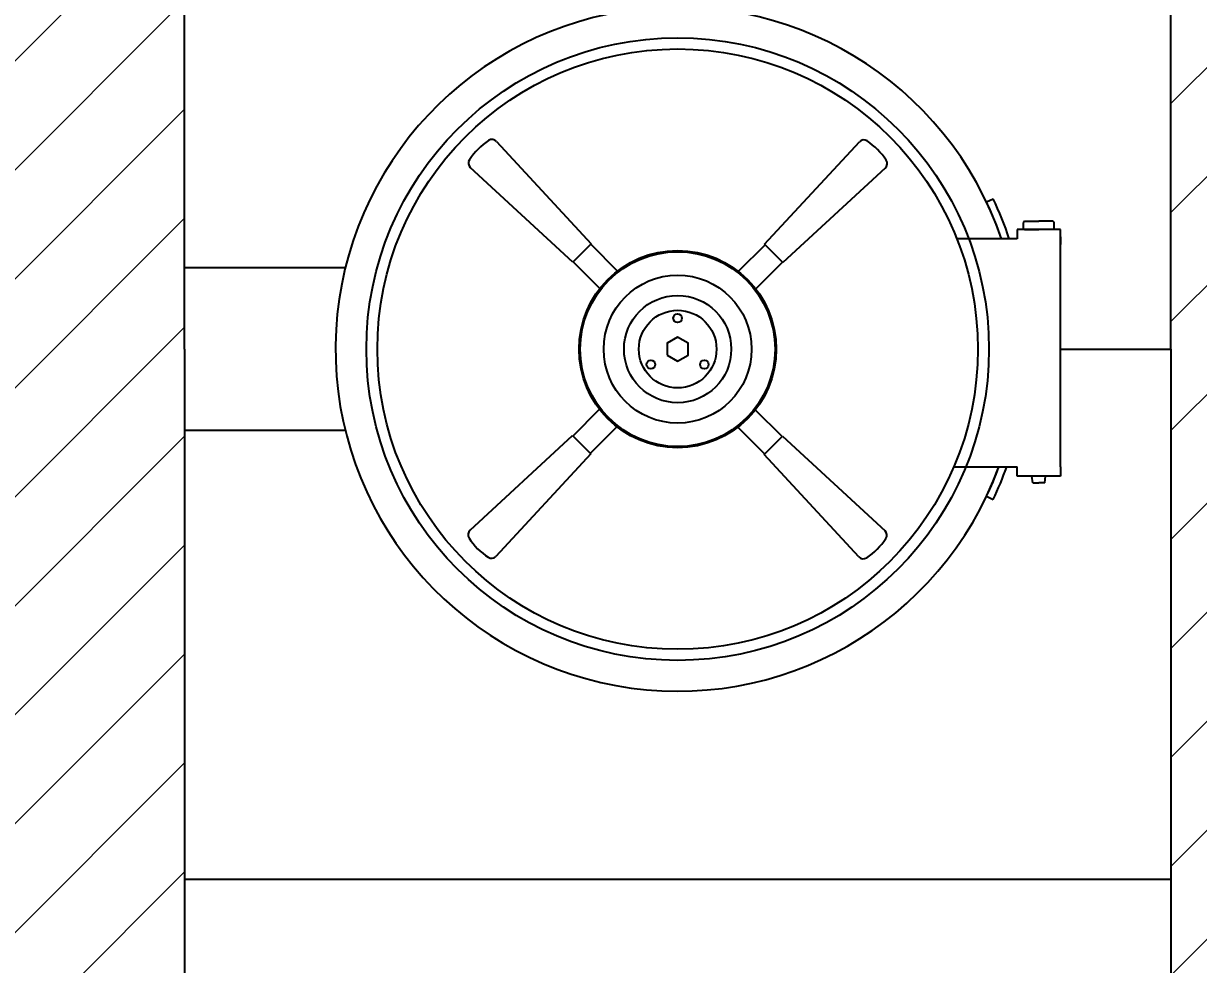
# Model space of a CAD drawing. Header units: millimetres. Extents: x -406921 to -172782, y -22195 to 7119.
# Drawn here: x -180177 to -179223, y -15475 to -14712 of the extents above; entities that cross this region are included whole.
import ezdxf

# ---------------------------------------------------------------- set-up
doc = ezdxf.new("R2010")
doc.units = ezdxf.units.MM
doc.header["$MEASUREMENT"] = 0
doc.layers.get('0').update_dxf_attribs({"lineweight": 25})
doc.layers.add('D', color=3, linetype='Continuous', lineweight=13)
doc.styles.add('STU25', font='isocp2.shx')
doc.dimstyles.new('STU25', dxfattribs={"dimscale": 35, "dimtxt": 2.5, "dimasz": 2, "dimexe": 0.6, "dimexo": 1, "dimgap": 1, "dimtad": 1, "dimdsep": 46, "dimtxsty": 'STU25', "dimcen": 2, "dimazin": 2, "dimtfac": 1, "dimtmove": 0, "dimatfit": 3, "dimfxl": 0, "dimtolj": 1, "dimtzin": 0, "dimarcsym": 0})

# ---------------------------------------------------------------- blocks, each defined once
blk = doc.blocks.new('*D10')
at = {"layer": 'D', "color": 0, "lineweight": -2}
for p, q in [((-180080.95, -14347.07), (-181049.02, -14347.07)), ((-181028.02, -14417.07), (-181028.02, -15977.07)), ((-180880.95, -16047.07), (-181049.02, -16047.07))]:
    blk.add_line(p, q, dxfattribs=at)
at = {"layer": 'D', "color": 0}
for points in [[(-181016.36, -14417.07), (-181039.69, -14417.07), (-181028.02, -14347.07)], [(-181039.69, -15977.07), (-181016.36, -15977.07), (-181028.02, -16047.07)]]:
    blk.add_solid(points, dxfattribs=at)
at = {"layer": 'Defpoints', "color": 0}
for p in [(-180045.95, -14347.07), (-181028.02, -16047.07), (-180845.95, -16047.07)]:
    blk.add_point(p, dxfattribs=at)
at = {"layer": 'D', "color": 0, "insert": (-181106.77, -15147.07), "char_height": 87.5, "attachment_point": 5, "rotation": 90, "style": 'STU25'}
blk.add_mtext('\\A1;1700', dxfattribs=at)

msp = doc.modelspace()

# ---------------------------------------------------------------- hatches: boundary and pattern name
at = {"layer": 'D'}
h = msp.add_hatch(dxfattribs=at)
h.set_pattern_fill('ANSI31', color=256, scale=500, style=0)
h.set_pattern_definition([(45, (37616.9, 4272.78), (-44.194174, 44.194174), [])])
h.paths.add_polyline_path([(-179245.953, -14346.072), (-179245.953, -14976.072), (-179245.953, -15406.072), (-179245.953, -16026.072), (-179270.953, -16026.072), (-179270.953, -16036.072), (-179285.561, -16036.072), (-179285.561, -16044.072), (-179251.453, -16044.072), (-179251.453, -16047.072), (-179095.953, -16047.072), (-179095.953, -14260.138), (-178445.953, -14260.138), (-178445.953, -13347.072), (-180845.953, -13347.072), (-180845.953, -14260.138), (-180195.953, -14260.138), (-180195.953, -16047.072), (-180045.453, -16047.072), (-180045.453, -16044.072), (-180011.346, -16044.072), (-180011.346, -16036.072), (-180020.953, -16036.072), (-180020.953, -16026.072), (-180045.953, -16026.072), (-180045.953, -15406.072), (-180045.953, -14976.072), (-180045.953, -14346.072)])

# ---------------------------------------------------------------- linework, layer by layer
for p, q in [((-180045.953, -14976.072), (-180045.953, -14346.072)), ((-179245.953, -14976.072), (-179245.953, -14346.072)), ((-179395.46, -14856.66), (-179390.044, -14854.079)), ((-179335.496, -14885.072), (-179335.496, -14891.072)), ((-179716.499, -14891.034), (-179694.763, -14912.77)), ((-179652.448, -14896.336), (-179652.448, -14897.34)), ((-179639.459, -14896.336), (-179639.459, -14897.34)), ((-179639.459, -14896.336), (-179639.459, -14897.34)), ((-179575.057, -14891.385), (-179596.747, -14913.074)), ((-179730.641, -14905.176), (-179708.951, -14926.866)), ((-179560.915, -14905.527), (-179582.651, -14927.263)), ((-179915.506, -14910.136), (-180045.953, -14910.136)), ((-179725.689, -14969.578), (-179724.686, -14969.578)), ((-179725.689, -14969.578), (-179724.686, -14969.578)), ((-179566.217, -14969.578), (-179567.221, -14969.578)), ((-179566.217, -14969.578), (-179567.221, -14969.578)), ((-180045.953, -14976.072), (-180045.953, -15406.072)), ((-179335.496, -14976.072), (-179245.953, -14976.072)), ((-179335.496, -14976.072), (-179245.953, -14976.072)), ((-179245.953, -14976.072), (-179245.953, -15406.072)), ((-179725.689, -14982.567), (-179724.686, -14982.567)), ((-179725.689, -14982.567), (-179724.686, -14982.567)), ((-179566.217, -14982.567), (-179567.221, -14982.567)), ((-179566.217, -14982.567), (-179567.221, -14982.567)), ((-179566.217, -14982.567), (-179567.221, -14982.567)), ((-179730.992, -15046.618), (-179709.255, -15024.882)), ((-179561.266, -15046.968), (-179582.955, -15025.279)), ((-179716.849, -15060.76), (-179695.16, -15039.07)), ((-179575.408, -15061.111), (-179597.144, -15039.374)), ((-179915.506, -15042.008), (-180045.953, -15042.008)), ((-179652.448, -15055.808), (-179652.448, -15054.805)), ((-179652.448, -15055.808), (-179652.448, -15054.805)), ((-179652.448, -15055.808), (-179652.448, -15054.805)), ((-179639.459, -15055.808), (-179639.459, -15054.805)), ((-179639.459, -15055.808), (-179639.459, -15054.805)), ((-179335.496, -15067.072), (-179335.496, -15061.072)), ((-179395.46, -15095.484), (-179390.044, -15098.066)), ((-180045.953, -15406.072), (-180045.953, -16026.072)), ((-180045.953, -15406.072), (-179245.953, -15406.072)), ((-180045.953, -15406.072), (-179245.953, -15406.072)), ((-179245.953, -15406.072), (-179245.953, -16026.072))]:
    msp.add_line(p, q)
at = {"linetype": 'Continuous'}
for p, q in [((-179792.807, -14807.674), (-179716.145, -14890.681)), ((-179575.411, -14891.031), (-179498.581, -14807.837)), ((-179730.995, -14905.53), (-179814.189, -14828.7)), ((-179477.554, -14829.219), (-179560.562, -14905.88)), ((-179364.607, -14872.346), (-179365.511, -14873.249)), ((-179365.511, -14878.169), (-179365.511, -14873.249)), ((-179364.607, -14872.346), (-179352.996, -14872.346)), ((-179341.384, -14872.346), (-179352.996, -14872.346)), ((-179341.384, -14872.346), (-179340.481, -14873.249)), ((-179340.481, -14878.169), (-179340.481, -14873.249)), ((-179370.496, -14886.572), (-179419.498, -14886.572)), ((-179370.496, -14879.072), (-179370.496, -14886.572)), ((-179335.496, -14879.072), (-179370.496, -14879.072)), ((-179365.511, -14878.169), (-179364.607, -14879.072)), ((-179364.607, -14879.072), (-179352.996, -14879.072)), ((-179341.384, -14879.072), (-179352.996, -14879.072)), ((-179340.481, -14878.169), (-179341.384, -14879.072)), ((-179335.496, -14886.572), (-179335.496, -14879.072)), ((-179335.496, -15071.572), (-179335.496, -14886.572)), ((-179716.145, -14890.681), (-179730.995, -14905.53)), ((-179560.562, -14905.88), (-179575.411, -14891.031)), ((-179814.352, -15122.926), (-179731.345, -15046.264)), ((-179731.345, -15046.264), (-179716.496, -15061.114)), ((-179575.761, -15061.464), (-179560.912, -15046.615)), ((-179560.912, -15046.615), (-179477.718, -15123.445)), ((-179716.496, -15061.114), (-179793.326, -15144.308)), ((-179499.1, -15144.471), (-179575.761, -15061.464)), ((-179421.962, -15071.572), (-179370.496, -15071.572)), ((-179370.496, -15079.072), (-179370.496, -15071.572)), ((-179335.496, -15071.572), (-179335.496, -15079.072)), ((-179335.496, -15079.072), (-179370.496, -15079.072)), ((-179357.803, -15084.467), (-179358.529, -15079.072)), ((-179357.803, -15084.467), (-179352.996, -15084.467)), ((-179348.189, -15084.467), (-179352.996, -15084.467)), ((-179348.189, -15084.467), (-179347.462, -15079.072))]:
    msp.add_line(p, q, dxfattribs=at)
msp.add_lwpolyline([(-179654.453, -14980.98), (-179645.953, -14985.887), (-179637.453, -14980.98), (-179637.453, -14971.165), (-179645.953, -14966.257), (-179654.453, -14971.165)], close=True)
for centre, radius in [((-179645.953, -14976.072), 252.5), ((-179645.953, -14976.072), 243.5), ((-179645.953, -14976.072), 80), ((-179645.953, -14976.072), 79), ((-179645.953, -14976.072), 60), ((-179645.953, -14976.072), 43.5), ((-179645.953, -14976.072), 31.5), ((-179645.953, -14951.072), 3.5), ((-179667.604, -14988.572), 3.5), ((-179624.303, -14988.572), 3.5)]:
    msp.add_circle(centre, radius)
for radius, start, end in [(277.5, 18.815545, 339.87044), (277.5, 18.815545, 25.487446), (283.5, 18.402875, 25.487446), (277.5, 334.512554, 339.87044), (283.5, 334.512554, 340.314276)]:
    msp.add_arc((-179645.953, -14976.072), radius, start, end)
for centre, radius, start, end in [((-179768.388, -14853.288), 55.773, 123.648227, 146.352885), ((-179796.52, -14811.022), 5, 42.039064, 123.648227), ((-179495.04, -14811.377), 5.007, 56.352885, 135), ((-179523.169, -14853.638), 55.773, 33.648227, 56.352885), ((-179810.648, -14825.159), 5.007, 146.352885, 225), ((-179480.903, -14825.505), 5, 312.039064, 33.648227), ((-179811.004, -15126.639), 5, 132.039064, 213.648227), ((-179481.258, -15126.985), 5.007, 326.352885, 45), ((-179768.738, -15098.507), 55.773, 213.648227, 236.352885), ((-179523.519, -15098.857), 55.773, 303.648227, 326.352885), ((-179796.866, -15140.768), 5.007, 236.352885, 315), ((-179495.386, -15141.123), 5, 222.039064, 303.648227)]:
    msp.add_arc(centre, radius, start, end, dxfattribs=at)

# ---------------------------------------------------------------- dimensions: what is measured, and where the dimension line sits
at = {"layer": 'D'}
dim = msp.add_linear_dim(base=(-181028.025, -16047.072), p1=(-180045.953, -14347.072), p2=(-180845.953, -16047.072), angle=90, dimstyle='STU25', dxfattribs=at)
dim.commit()
dim.dimension.update_dxf_attribs({"geometry": '*D10', "text_midpoint": (-181028.025, -15147.072), "dimtype": 160})

doc.saveas('drawing.dxf')
